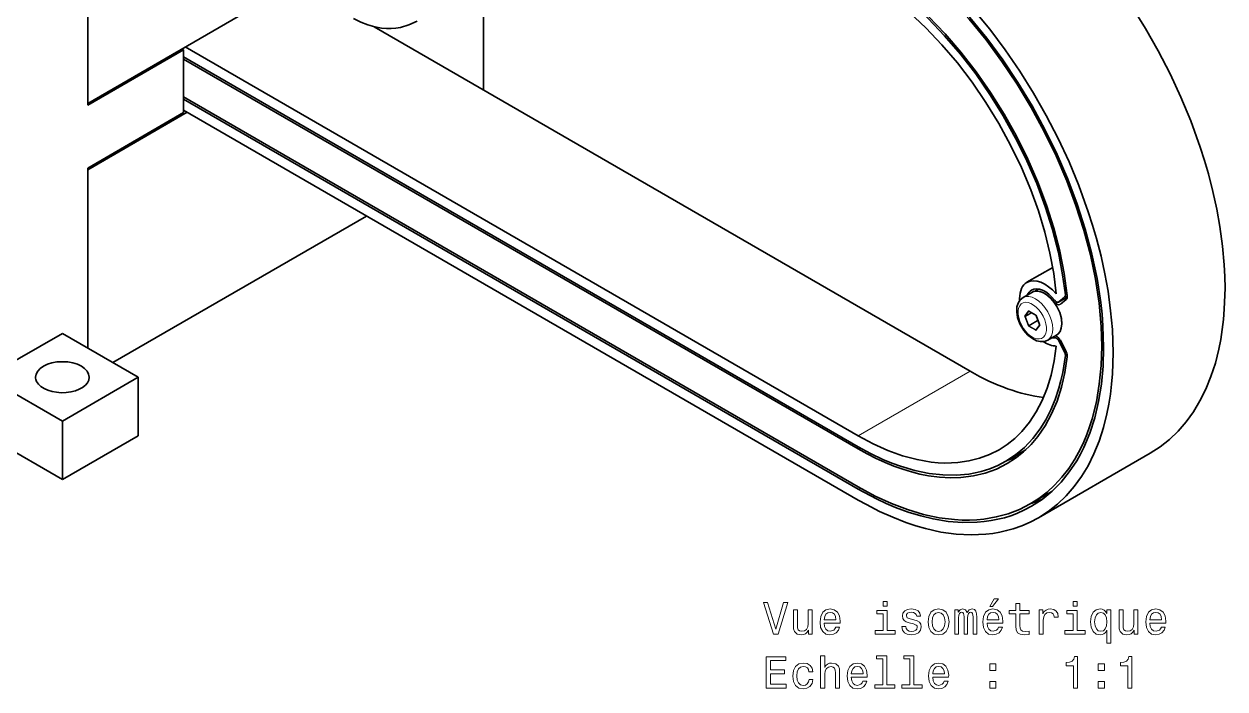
# Model space of a CAD drawing. Extents: x 146 to 1134, y 78 to 926.
# Drawn here: x 823.7 to 958.1, y 772 to 846.3 of the extents above; entities that cross this region are included whole.
import ezdxf

# ---------------------------------------------------------------- set-up
doc = ezdxf.new("R2010")
doc.units = 0

msp = doc.modelspace()

# ---------------------------------------------------------------- linework, layer by layer
at = {"color": 7, "lineweight": 35}
for p, q in [((830.84, 837.43), (830.84, 863.06)), ((830.84, 838.86), (830.84, 863.06)), ((830.84, 837.43), (854.38, 851.03)), ((862.9, 845.99), (929.54, 807.51)), ((841.76, 843.74), (917.03, 800.29)), ((917.03, 799.06), (841.55, 842.64)), ((917.03, 798.82), (841.55, 842.39)), ((828.01, 795.4), (754.61, 837.78)), ((917.03, 794.58), (841.55, 838.15)), ((917.03, 794.33), (841.55, 837.91)), ((917.03, 793.11), (841.55, 836.68)), ((862.04, 824.85), (833.67, 808.47))]:
    msp.add_line(p, q, dxfattribs=at)
at = {"color": 7, "lineweight": 35, "ltscale": 0.298895}
msp.add_line((875.1, 838.94), (875.1, 850.9), dxfattribs=at)
at = {"color": 7, "lineweight": 35, "ltscale": 0.309249}
for p, q in [((841.55, 843.41), (830.84, 837.23)), ((841.55, 836.4), (830.84, 830.21))]:
    msp.add_line(p, q, dxfattribs=at)
at = {"color": 7, "lineweight": 35, "ltscale": 0.005104}
msp.add_line((841.37, 843.52), (841.55, 843.41), dxfattribs=at)
at = {"color": 7, "lineweight": 35, "ltscale": 0.175374}
msp.add_line((841.55, 836.4), (841.55, 843.41), dxfattribs=at)
at = {"color": 7, "lineweight": 35, "ltscale": 0.035722}
for p, q in [((830.84, 837.43), (830.84, 838.86)), ((830.84, 828.58), (830.84, 830.01))]:
    msp.add_line(p, q, dxfattribs=at)
at = {"color": 7, "lineweight": 35, "ltscale": 0.005103}
for p, q in [((830.84, 837.43), (830.84, 837.23)), ((830.84, 830.21), (830.84, 830.01))]:
    msp.add_line(p, q, dxfattribs=at)
at = {"color": 7, "lineweight": 35, "ltscale": 0.321496}
msp.add_line((841.97, 836.44), (830.84, 830.01), dxfattribs=at)
at = {"color": 7, "lineweight": 35, "ltscale": 0.497688}
msp.add_line((830.84, 810.1), (830.84, 830.01), dxfattribs=at)
at = {"color": 7, "lineweight": 35, "ltscale": 0.461966}
msp.add_line((830.84, 810.1), (830.84, 828.58), dxfattribs=at)
at = {"color": 7, "lineweight": 35, "ltscale": 0.083051}
msp.add_line((938.79, 819.1), (935.91, 817.44), dxfattribs=at)
at = {"color": 7, "lineweight": 35, "ltscale": 0.028578}
for p, q in [((936.47, 816.32), (935.48, 815.74)), ((939.22, 811.55), (938.23, 810.98))]:
    msp.add_line(p, q, dxfattribs=at)
at = {"color": 7, "lineweight": 35, "ltscale": 0.013119}
msp.add_line((937.21, 816.69), (936.76, 816.43), dxfattribs=at)
at = {"color": 7, "lineweight": 35, "ltscale": 0.027687}
msp.add_line((939.45, 815.23), (940.41, 815.79), dxfattribs=at)
at = {"color": 7, "lineweight": 13, "ltscale": 0.02706}
msp.add_line((939.48, 815.25), (940.41, 815.79), dxfattribs=at)
at = {"color": 7, "lineweight": 35, "ltscale": 0.020883}
msp.add_line((939.48, 815.25), (940.12, 815.77), dxfattribs=at)
at = {"color": 7, "lineweight": 35, "ltscale": 0.020882}
msp.add_line((939.64, 815), (940.29, 815.52), dxfattribs=at)
at = {"color": 7, "lineweight": 13, "ltscale": 0.008372}
msp.add_line((940.41, 815.94), (940.12, 815.77), dxfattribs=at)
at = {"color": 7, "lineweight": 13, "ltscale": 0.005466}
msp.add_line((940.39, 816.15), (940.2, 816.04), dxfattribs=at)
at = {"color": 7, "lineweight": 13, "ltscale": 0.01686}
for p, q in [((936.05, 814.23), (935.66, 813.68)), ((936.95, 812.08), (937.33, 812.63))]:
    msp.add_line(p, q, dxfattribs=at)
at = {"color": 7, "lineweight": 13, "ltscale": 0.016861}
msp.add_line((936.11, 814.22), (935.73, 813.66), dxfattribs=at)
at = {"color": 7, "lineweight": 13, "ltscale": 0.022393}
msp.add_line((936.88, 813.79), (936.11, 814.24), dxfattribs=at)
at = {"color": 7, "lineweight": 35, "ltscale": 0.000190741}
msp.add_line((936.12, 814.22), (936.11, 814.22), dxfattribs=at)
at = {"color": 7, "lineweight": 35, "ltscale": 0.022391}
msp.add_line((936.89, 813.77), (936.12, 814.22), dxfattribs=at)
at = {"color": 7, "lineweight": 13, "ltscale": 0.004534}
msp.add_line((939.06, 815.37), (938.91, 815.28), dxfattribs=at)
at = {"color": 7, "lineweight": 13, "ltscale": 0.026804}
for p, q in [((935.66, 813.6), (936.05, 812.6)), ((937.33, 812.72), (936.95, 813.72))]:
    msp.add_line(p, q, dxfattribs=at)
at = {"color": 7, "lineweight": 13, "ltscale": 0.01948}
msp.add_line((936.4, 814.05), (935.73, 813.66), dxfattribs=at)
at = {"color": 7, "lineweight": 13, "ltscale": 0.0205}
msp.add_line((936.44, 814.03), (935.73, 813.62), dxfattribs=at)
at = {"color": 7, "lineweight": 13, "ltscale": 0.026806}
msp.add_line((935.73, 813.62), (936.11, 812.62), dxfattribs=at)
at = {"color": 7, "lineweight": 13, "ltscale": 0.027277}
msp.add_line((937.06, 813.17), (936.11, 812.62), dxfattribs=at)
at = {"color": 7, "lineweight": 13, "ltscale": 0.027278}
msp.add_line((937.09, 813.13), (936.14, 812.59), dxfattribs=at)
at = {"color": 7, "lineweight": 35, "ltscale": 0.026805}
msp.add_line((937.32, 812.72), (936.93, 813.72), dxfattribs=at)
at = {"color": 7, "lineweight": 13, "ltscale": 0.004038}
msp.add_line((937.08, 813.34), (937.11, 813.18), dxfattribs=at)
at = {"color": 7, "lineweight": 13, "ltscale": 0.002201}
msp.add_line((937.09, 813.13), (937.17, 813.1), dxfattribs=at)
at = {"color": 7, "lineweight": 13, "ltscale": 0.001008}
msp.add_line((937.11, 813.18), (937.15, 813.16), dxfattribs=at)
at = {"color": 7, "lineweight": 35, "ltscale": 0.244949}
for p, q in [((828.01, 811.73), (819.52, 806.84)), ((828.01, 811.73), (836.49, 806.84)), ((828.01, 801.94), (819.52, 806.84)), ((828.01, 801.94), (836.49, 806.84)), ((828.01, 795.4), (836.49, 800.3))]:
    msp.add_line(p, q, dxfattribs=at)
at = {"color": 7, "lineweight": 13, "ltscale": 0.022392}
for p, q in [((936.11, 812.52), (936.88, 812.08)), ((936.14, 812.59), (936.92, 812.14))]:
    msp.add_line(p, q, dxfattribs=at)
at = {"color": 7, "lineweight": 13, "ltscale": 0.001213}
msp.add_line((936.96, 812.16), (936.92, 812.14), dxfattribs=at)
at = {"color": 7, "lineweight": 35, "ltscale": 0.01686}
msp.add_line((936.94, 812.13), (937.33, 812.68), dxfattribs=at)
at = {"color": 7, "lineweight": 13, "ltscale": 0.007484}
msp.add_line((939.28, 811.4), (939.02, 811.25), dxfattribs=at)
at = {"color": 7, "lineweight": 13, "ltscale": 0.004341}
msp.add_line((939.63, 810.98), (939.48, 810.89), dxfattribs=at)
at = {"color": 7, "lineweight": 35, "ltscale": 0.035764}
for p, q in [((939.48, 810.89), (940.12, 809.62)), ((939.64, 810.96), (940.29, 809.68))]:
    msp.add_line(p, q, dxfattribs=at)
at = {"color": 7, "lineweight": 13, "ltscale": 0.00435}
msp.add_line((940.12, 809.62), (940.27, 809.71), dxfattribs=at)
at = {"color": 7, "lineweight": 13, "ltscale": 0.005617}
msp.add_line((940.2, 809.26), (940.4, 809.37), dxfattribs=at)
at = {"color": 7, "lineweight": 13, "ltscale": 0.361298}
msp.add_line((917.03, 800.29), (929.54, 807.51), dxfattribs=at)
at = {"color": 7, "lineweight": 35, "ltscale": 0.1633}
for p, q in [((836.49, 800.3), (836.49, 806.84)), ((828.01, 795.4), (828.01, 801.94))]:
    msp.add_line(p, q, dxfattribs=at)
at = {"color": 7, "lineweight": 13, "ltscale": 0.006151}
msp.add_line((917.24, 798.94), (917.03, 798.82), dxfattribs=at)
at = {"color": 7, "lineweight": 35, "ltscale": 0.064684}
msp.add_line((933.54, 797.44), (935.78, 798.73), dxfattribs=at)
at = {"color": 7, "lineweight": 35, "ltscale": 0.3613}
msp.add_line((937.18, 791.13), (949.7, 798.35), dxfattribs=at)
at = {"color": 7, "lineweight": 13, "ltscale": 0.006146}
msp.add_line((917.03, 794.33), (917.24, 794.45), dxfattribs=at)
at = {"color": 7, "lineweight": 35, "ltscale": 0.069831}
msp.add_line((938.7, 794.08), (936.28, 792.68), dxfattribs=at)
at = {"color": 7, "lineweight": 35}
for points in [[(917.03, 857.73), (918.11, 857.08), (919.18, 856.39), (920.26, 855.65), (921.33, 854.86), (923.45, 853.15), (925.53, 851.27), (927.55, 849.23), (929.51, 847.05), (931.4, 844.73), (933.2, 842.3), (934.89, 839.77), (936.48, 837.15), (937.95, 834.46), (939.28, 831.72), (940.48, 828.95), (941.53, 826.16), (942.43, 823.37), (943.18, 820.6), (943.75, 817.87), (944.16, 815.19), (944.31, 813.88), (944.41, 812.58), (944.48, 810.18)], [(917.03, 857.48), (918.1, 856.84), (919.17, 856.15), (920.24, 855.41), (921.31, 854.62), (923.42, 852.92), (925.49, 851.05), (927.51, 849.02), (929.46, 846.84), (931.33, 844.54), (933.11, 842.12), (934.8, 839.59), (936.38, 836.97), (937.84, 834.29), (939.17, 831.56), (940.36, 828.79), (941.39, 826.02), (942.28, 823.25), (943.01, 820.5), (943.57, 817.78), (943.97, 815.11), (944.11, 813.81), (944.2, 812.52), (944.27, 810.3)], [(917.03, 853.25), (918.02, 852.65), (919.02, 852), (920.02, 851.3), (921.01, 850.56), (922.97, 848.94), (924.88, 847.16), (926.74, 845.22), (928.52, 843.15), (930.22, 840.95), (931.84, 838.64), (933.34, 836.23), (934.73, 833.76), (935.99, 831.22), (937.12, 828.65), (938.09, 826.07), (938.92, 823.48), (939.58, 820.93), (940.08, 818.41), (940.41, 815.95)], [(917.03, 853), (918.02, 852.4), (919.01, 851.76), (920.01, 851.06), (921, 850.32), (922.94, 848.71), (924.85, 846.93), (926.69, 845), (928.47, 842.93), (930.17, 840.73), (931.77, 838.43), (933.26, 836.03), (934.64, 833.56), (935.89, 831.03), (937, 828.48), (937.96, 825.91), (938.77, 823.34), (939.42, 820.79), (939.9, 818.28), (940.2, 816.04)], [(939.18, 816.16), (938.9, 818.41), (938.47, 820.71), (937.9, 823.05), (937.18, 825.41), (936.33, 827.77), (935.28, 830.28), (934.08, 832.75), (932.76, 835.18), (931.32, 837.53), (929.76, 839.8), (928.12, 841.95), (926.39, 843.99), (924.6, 845.88), (922.74, 847.62), (920.84, 849.2), (919.88, 849.92), (918.91, 850.6), (917.03, 851.78)], [(929.87, 848.01), (931.76, 845.71), (933.48, 843.41), (935.1, 841.04), (936.64, 838.59), (938.07, 836.08), (939.4, 833.51), (940.61, 830.91), (941.7, 828.27), (942.77, 825.31), (943.25, 823.83), (943.68, 822.35), (944.19, 820.37), (944.62, 818.4), (944.98, 816.44), (945.27, 814.27), (945.46, 812.17), (945.52, 810.86), (945.54, 809.57)], [(947.62, 848.26), (949.15, 845.82), (950.59, 843.3), (951.91, 840.74), (953.12, 838.13), (954.22, 835.49), (955.29, 832.54), (955.76, 831.06), (956.2, 829.57), (956.71, 827.6), (957.14, 825.63), (957.49, 823.67), (957.79, 821.49), (957.97, 819.39), (958.04, 818.08), (958.06, 816.79)], [(867.68, 846.62), (866.78, 846.21), (865.82, 845.93), (865.31, 845.85), (864.79, 845.8), (864.25, 845.8), (863.7, 845.85), (862.95, 845.98), (862.17, 846.2), (861.38, 846.51), (860.58, 846.92)], [(958.06, 816.79), (957.98, 814.44), (957.89, 813.28), (957.75, 812.15), (957.58, 811.06), (957.37, 809.98), (956.98, 808.42), (956.49, 806.93), (955.92, 805.51), (955.25, 804.18), (954.52, 802.96), (953.71, 801.84), (952.81, 800.82), (951.85, 799.89), (950.81, 799.07), (949.7, 798.35)], [(935.48, 815.74), (935.16, 815.48), (934.92, 815.11), (934.79, 814.69), (934.76, 814.15), (934.86, 813.51), (934.99, 813.11)], [(939.58, 814.06), (939.22, 814.8), (938.8, 815.4), (938.31, 815.89), (937.85, 816.21), (937.38, 816.4), (937, 816.45), (936.64, 816.4), (936.47, 816.32)], [(938.23, 810.98), (937.86, 810.84), (937.42, 810.81), (936.99, 810.91), (936.51, 811.15), (936, 811.55), (935.56, 812.05), (935.16, 812.72), (934.99, 813.11)], [(939.58, 814.06), (939.76, 813.38), (939.81, 812.82), (939.75, 812.32), (939.61, 811.96), (939.39, 811.68), (939.22, 811.55)], [(932.79, 798.74), (933.69, 799.32), (934.54, 800), (935.32, 800.77), (936.18, 801.8), (936.94, 802.95), (937.6, 804.22), (938.16, 805.6), (938.61, 807.08), (938.95, 808.66), (939.18, 810.32)], [(944.27, 810.3), (944.2, 808.14), (944, 806.05), (943.67, 804.07), (943.2, 802.2), (942.92, 801.3), (942.61, 800.44), (942.26, 799.61), (941.89, 798.82), (941.27, 797.69), (940.58, 796.63), (939.82, 795.66), (939, 794.77), (938.15, 793.99), (937.24, 793.3), (936.28, 792.68)], [(944.48, 810.18), (944.42, 808.08), (944.23, 806.06), (943.92, 804.13), (943.49, 802.3), (942.94, 800.58), (942.26, 798.98), (941.88, 798.23), (941.48, 797.5), (940.64, 796.25), (939.72, 795.11), (938.71, 794.09), (937.61, 793.19), (936.43, 792.42)], [(940.2, 809.26), (939.91, 807.38), (939.71, 806.48), (939.48, 805.61), (939.06, 804.36), (938.58, 803.18), (938.02, 802.08), (937.39, 801.07), (936.56, 799.97), (935.63, 799), (934.63, 798.16), (933.54, 797.44)], [(940.41, 809.11), (940.15, 807.37), (939.76, 805.72), (939.27, 804.17), (938.66, 802.73), (937.94, 801.41), (937.12, 800.22), (936.36, 799.32), (935.53, 798.51), (934.64, 797.79), (933.69, 797.18)], [(945.54, 809.57), (945.47, 807.21), (945.37, 806.06), (945.24, 804.93), (945.06, 803.83), (944.85, 802.76), (944.46, 801.2), (943.97, 799.7), (943.4, 798.29), (942.74, 796.95), (942, 795.74), (941.19, 794.62), (940.3, 793.59), (939.33, 792.66), (938.29, 791.84), (937.18, 791.13)], [(917.03, 800.29), (918.7, 799.39), (920.35, 798.65), (921.99, 798.06), (923.61, 797.63), (925.18, 797.36), (925.96, 797.28), (926.73, 797.25), (927.47, 797.26), (928.18, 797.3), (929.42, 797.48), (930.6, 797.78), (931.72, 798.2), (932.79, 798.74)], [(933.54, 797.44), (932.66, 796.98), (931.75, 796.61), (930.79, 796.31), (930.11, 796.15), (929.42, 796.02), (927.98, 795.89), (926.49, 795.91), (924.95, 796.08), (923.37, 796.41), (921.76, 796.89), (920.78, 797.24), (919.79, 797.65), (918.41, 798.31), (917.03, 799.06)], [(933.69, 797.18), (932.5, 796.58), (931.24, 796.13), (929.91, 795.81), (928.52, 795.64), (927.34, 795.61), (926.13, 795.67), (924.88, 795.83), (923.94, 796.02), (922.98, 796.26), (922.01, 796.55), (921.03, 796.9), (920.04, 797.3), (919.05, 797.75), (918.04, 798.26), (917.03, 798.82)], [(936.28, 792.68), (935.08, 792.07), (933.8, 791.58), (932.47, 791.22), (931.08, 790.98), (930.29, 790.91), (929.49, 790.87), (928.66, 790.88), (927.81, 790.92), (926.1, 791.13), (924.35, 791.5), (922.56, 792.04), (920.74, 792.72), (918.91, 793.56), (917.03, 794.58)], [(936.43, 792.42), (935.62, 792), (934.79, 791.62), (934.09, 791.36), (933.38, 791.14), (932.64, 790.96), (931.9, 790.81), (931.13, 790.7), (930.35, 790.63), (928.75, 790.6), (927.09, 790.73), (925.4, 791.01), (924.02, 791.34), (922.62, 791.76), (921.21, 792.28), (920.14, 792.74), (919.07, 793.24), (917.03, 794.33)], [(937.18, 791.13), (936.28, 790.65), (935.34, 790.24), (934.37, 789.9), (933.63, 789.69), (932.86, 789.52), (932.08, 789.39), (931.29, 789.29), (929.66, 789.22), (927.99, 789.31), (926.28, 789.54), (924.54, 789.93), (923.46, 790.24), (922.37, 790.6), (920.9, 791.18), (919.42, 791.84), (917.94, 792.6), (917.03, 793.11)]]:
    msp.add_lwpolyline(points, dxfattribs=at)
at = {"color": 7, "lineweight": 13}
for points in [[(931.75, 781.22), (932.04, 781.22), (932.74, 782.08), (932.25, 782.08)], [(908.68, 781.65), (907.81, 778.67), (906.9, 781.65), (906.42, 781.65), (907.55, 778.14), (908.06, 778.14), (909.16, 781.65)], [(911.89, 780.85), (911.44, 780.85), (911.44, 779.29), (911.39, 778.93), (911.24, 778.66), (911.02, 778.5), (910.72, 778.45), (910.48, 778.49), (910.33, 778.61), (910.25, 778.82), (910.23, 779.11), (910.23, 780.85), (909.78, 780.85), (909.78, 779.07), (909.8, 778.71), (909.89, 778.42), (910.19, 778.14), (910.65, 778.05), (910.91, 778.08), (911.12, 778.17), (911.31, 778.33), (911.46, 778.56), (911.46, 778.14), (911.89, 778.14)], [(913.22, 779.37), (915, 779.37), (915, 779.58), (914.92, 780.16), (914.7, 780.59), (914.35, 780.85), (913.88, 780.95), (913.42, 780.85), (913.07, 780.57), (912.84, 780.11), (912.76, 779.5), (912.83, 778.88), (913.06, 778.43), (913.41, 778.14), (913.86, 778.05), (914.26, 778.11), (914.58, 778.29), (914.82, 778.56), (914.95, 778.92), (914.51, 778.92), (914.42, 778.72), (914.29, 778.57), (913.92, 778.45), (913.63, 778.5), (913.41, 778.68), (913.27, 778.97), (913.22, 779.35)], [(913.22, 779.74), (913.28, 780.09), (913.41, 780.35), (913.62, 780.5), (913.89, 780.56), (914.16, 780.5), (914.37, 780.35), (914.49, 780.09), (914.54, 779.74)], [(920.26, 778.52), (920.26, 780.76), (919.12, 780.76), (919.12, 780.38), (919.82, 780.38), (919.82, 778.52), (918.91, 778.52), (918.91, 778.14), (921.18, 778.14), (921.18, 778.52)], [(920.28, 781.77), (919.81, 781.77), (919.81, 781.26), (920.28, 781.26)], [(923.27, 779.72), (922.84, 779.82), (922.52, 779.94), (922.42, 780.18), (922.45, 780.34), (922.55, 780.46), (922.72, 780.54), (922.97, 780.57), (923.21, 780.54), (923.39, 780.45), (923.51, 780.31), (923.57, 780.13), (924, 780.13), (924, 780.14), (923.92, 780.47), (923.72, 780.73), (923.39, 780.89), (922.97, 780.95), (922.54, 780.89), (922.23, 780.72), (922.03, 780.47), (921.97, 780.16), (922.02, 779.86), (922.16, 779.65), (922.39, 779.5), (922.73, 779.39), (923.22, 779.27), (923.53, 779.14), (923.61, 779.04), (923.64, 778.89), (923.59, 778.7), (923.47, 778.56), (923.27, 778.47), (923.01, 778.44), (922.73, 778.47), (922.53, 778.58), (922.4, 778.75), (922.34, 778.99), (921.91, 778.99), (921.98, 778.58), (922.19, 778.29), (922.52, 778.11), (922.97, 778.05), (923.44, 778.11), (923.79, 778.29), (924, 778.57), (924.08, 778.94), (924.02, 779.26), (923.87, 779.48), (923.61, 779.62)], [(924.85, 779.5), (924.93, 778.88), (925.16, 778.43), (925.53, 778.14), (926.02, 778.05), (926.51, 778.14), (926.88, 778.42), (927.11, 778.88), (927.2, 779.5), (927.11, 780.11), (926.88, 780.57), (926.51, 780.85), (926.02, 780.95), (925.53, 780.85), (925.16, 780.57), (924.93, 780.11)], [(925.3, 779.5), (925.35, 779.96), (925.49, 780.28), (925.71, 780.48), (926.02, 780.56), (926.32, 780.48), (926.55, 780.29), (926.69, 779.96), (926.74, 779.5), (926.69, 779.04), (926.55, 778.71), (926.32, 778.51), (926.02, 778.44), (925.71, 778.51), (925.49, 778.71), (925.35, 779.04)], [(927.84, 778.14), (928.25, 778.14), (928.25, 779.96), (928.27, 780.23), (928.35, 780.42), (928.46, 780.54), (928.61, 780.59), (928.73, 780.55), (928.82, 780.44), (928.86, 780.27), (928.87, 780.05), (928.87, 778.14), (929.25, 778.14), (929.25, 779.96), (929.28, 780.22), (929.36, 780.42), (929.48, 780.54), (929.63, 780.59), (929.75, 780.55), (929.83, 780.44), (929.88, 780.05), (929.88, 778.14), (930.29, 778.14), (930.29, 780.02), (930.26, 780.4), (930.18, 780.7), (930.02, 780.88), (929.76, 780.95), (929.45, 780.85), (929.21, 780.56), (929.03, 780.84), (928.71, 780.95), (928.43, 780.85), (928.23, 780.57), (928.23, 780.85), (927.84, 780.85)], [(931.44, 779.37), (933.21, 779.37), (933.22, 779.58), (933.14, 780.16), (932.92, 780.59), (932.56, 780.85), (932.09, 780.95), (931.63, 780.85), (931.28, 780.57), (931.05, 780.11), (930.97, 779.5), (931.05, 778.88), (931.28, 778.43), (931.62, 778.14), (932.08, 778.05), (932.47, 778.11), (932.79, 778.29), (933.03, 778.56), (933.17, 778.92), (932.73, 778.92), (932.64, 778.72), (932.51, 778.57), (932.13, 778.45), (931.85, 778.5), (931.63, 778.68), (931.49, 778.97), (931.44, 779.35)], [(931.44, 779.74), (931.49, 780.09), (931.63, 780.35), (931.84, 780.5), (932.11, 780.56), (932.38, 780.5), (932.58, 780.35), (932.71, 780.09), (932.75, 779.74)], [(934.68, 780.38), (934.68, 779.03), (934.71, 778.59), (934.85, 778.29), (935.13, 778.11), (935.61, 778.05), (936.14, 778.07), (936.14, 778.46), (935.75, 778.43), (935.41, 778.47), (935.22, 778.59), (935.14, 778.81), (935.12, 779.1), (935.12, 780.38), (936.14, 780.38), (936.14, 780.76), (935.12, 780.76), (935.12, 781.55), (934.68, 781.55), (934.68, 780.76), (933.91, 780.76), (933.91, 780.38)], [(937.29, 778.14), (937.73, 778.14), (937.73, 779.69), (937.78, 780.07), (937.91, 780.33), (938.14, 780.49), (938.43, 780.55), (938.65, 780.51), (938.82, 780.41), (938.92, 780.24), (938.96, 780.01), (939.41, 780.01), (939.35, 780.42), (939.18, 780.71), (938.9, 780.89), (938.52, 780.95), (938.27, 780.91), (938.04, 780.81), (937.85, 780.64), (937.69, 780.4), (937.69, 780.85), (937.29, 780.85)], [(941.51, 778.52), (941.51, 780.76), (940.37, 780.76), (940.37, 780.38), (941.07, 780.38), (941.07, 778.52), (940.16, 778.52), (940.16, 778.14), (942.43, 778.14), (942.43, 778.52)], [(941.53, 781.77), (941.06, 781.77), (941.06, 781.26), (941.53, 781.26)], [(944.86, 780.43), (944.7, 780.66), (944.53, 780.82), (944.32, 780.91), (944.08, 780.95), (943.65, 780.85), (943.32, 780.57), (943.1, 780.11), (943.03, 779.5), (943.1, 778.89), (943.32, 778.43), (943.65, 778.14), (944.08, 778.05), (944.32, 778.08), (944.52, 778.16), (944.7, 778.32), (944.86, 778.56), (944.86, 777.1), (945.3, 777.1), (945.3, 780.85), (944.86, 780.85)], [(943.48, 779.5), (943.53, 779.95), (943.67, 780.28), (943.88, 780.48), (944.16, 780.55), (944.45, 780.48), (944.67, 780.28), (944.8, 779.96), (944.85, 779.5), (944.8, 779.04), (944.67, 778.71), (944.45, 778.51), (944.16, 778.45), (943.88, 778.51), (943.67, 778.71), (943.53, 779.05)], [(948.32, 780.85), (947.87, 780.85), (947.87, 779.29), (947.82, 778.93), (947.68, 778.66), (947.45, 778.5), (947.15, 778.45), (946.92, 778.49), (946.76, 778.61), (946.68, 778.82), (946.66, 779.11), (946.66, 780.85), (946.21, 780.85), (946.21, 779.07), (946.23, 778.71), (946.33, 778.42), (946.62, 778.14), (947.09, 778.05), (947.34, 778.08), (947.56, 778.17), (947.74, 778.33), (947.89, 778.56), (947.89, 778.14), (948.32, 778.14)], [(949.65, 779.37), (951.43, 779.37), (951.43, 779.58), (951.35, 780.16), (951.13, 780.59), (950.78, 780.85), (950.31, 780.95), (949.85, 780.85), (949.5, 780.57), (949.27, 780.11), (949.19, 779.5), (949.27, 778.88), (949.49, 778.43), (949.84, 778.14), (950.29, 778.05), (950.69, 778.11), (951.01, 778.29), (951.25, 778.56), (951.38, 778.92), (950.95, 778.92), (950.85, 778.72), (950.72, 778.57), (950.35, 778.45), (950.06, 778.5), (949.85, 778.68), (949.7, 778.97), (949.65, 779.35)], [(949.65, 779.74), (949.71, 780.09), (949.85, 780.35), (950.05, 780.5), (950.32, 780.56), (950.59, 780.5), (950.8, 780.35), (950.92, 780.09), (950.97, 779.74)], [(906.75, 772.1), (908.97, 772.1), (908.97, 772.52), (907.21, 772.52), (907.21, 773.71), (908.77, 773.71), (908.77, 774.13), (907.21, 774.13), (907.21, 775.17), (908.92, 775.17), (908.92, 775.6), (906.75, 775.6)], [(912.83, 772.1), (913.28, 772.1), (913.28, 773.66), (913.32, 774.02), (913.47, 774.28), (913.7, 774.44), (914, 774.5), (914.24, 774.45), (914.39, 774.32), (914.47, 774.09), (914.49, 773.79), (914.49, 772.1), (914.94, 772.1), (914.94, 773.88), (914.92, 774.24), (914.83, 774.53), (914.53, 774.81), (914.06, 774.9), (913.81, 774.87), (913.59, 774.77), (913.41, 774.62), (913.28, 774.41), (913.28, 775.72), (912.83, 775.72)], [(919.79, 775.35), (919.79, 772.47), (918.88, 772.47), (918.88, 772.1), (921.14, 772.1), (921.14, 772.47), (920.23, 772.47), (920.23, 775.72), (919.09, 775.72), (919.09, 775.35)], [(922.82, 775.35), (922.82, 772.47), (921.91, 772.47), (921.91, 772.1), (924.18, 772.1), (924.18, 772.47), (923.27, 772.47), (923.27, 775.72), (922.13, 775.72), (922.13, 775.35)], [(941.11, 772.1), (941.57, 772.1), (941.57, 775.62), (941.23, 775.62), (941.14, 775.32), (940.95, 775.11), (940.68, 774.99), (940.29, 774.95), (940.29, 774.59), (941.11, 774.59)], [(947.18, 772.1), (947.64, 772.1), (947.64, 775.62), (947.3, 775.62), (947.21, 775.32), (947.03, 775.11), (946.75, 774.99), (946.37, 774.95), (946.37, 774.59), (947.18, 774.59)], [(911.52, 773.91), (911.96, 773.91), (911.87, 774.31), (911.65, 774.63), (911.32, 774.83), (910.88, 774.9), (910.39, 774.8), (910.02, 774.52), (909.79, 774.06), (909.71, 773.44), (909.79, 772.83), (910.01, 772.38), (910.37, 772.1), (910.86, 772), (911.3, 772.08), (911.63, 772.29), (911.87, 772.62), (911.97, 773.07), (911.54, 773.07), (911.47, 772.78), (911.33, 772.57), (911.12, 772.44), (910.88, 772.4), (910.57, 772.47), (910.35, 772.67), (910.21, 773), (910.17, 773.46), (910.21, 773.91), (910.35, 774.24), (910.58, 774.44), (910.88, 774.51), (911.14, 774.47), (911.34, 774.35), (911.47, 774.16)], [(916.26, 773.32), (918.03, 773.32), (918.04, 773.53), (917.96, 774.11), (917.74, 774.54), (917.38, 774.81), (916.91, 774.9), (916.45, 774.8), (916.1, 774.52), (915.87, 774.06), (915.79, 773.45), (915.87, 772.83), (916.1, 772.38), (916.44, 772.1), (916.9, 772), (917.29, 772.07), (917.61, 772.24), (917.85, 772.51), (917.99, 772.87), (917.55, 772.87), (917.46, 772.67), (917.33, 772.52), (916.95, 772.4), (916.67, 772.46), (916.45, 772.63), (916.31, 772.92), (916.26, 773.31)], [(916.26, 773.7), (916.31, 774.04), (916.45, 774.3), (916.66, 774.46), (916.93, 774.51), (917.2, 774.46), (917.4, 774.3), (917.53, 774.04), (917.57, 773.7)], [(925.37, 773.32), (927.14, 773.32), (927.15, 773.53), (927.07, 774.11), (926.84, 774.54), (926.49, 774.81), (926.02, 774.9), (925.56, 774.8), (925.21, 774.52), (924.98, 774.06), (924.9, 773.45), (924.98, 772.83), (925.2, 772.38), (925.55, 772.1), (926.01, 772), (926.4, 772.07), (926.72, 772.24), (926.96, 772.51), (927.1, 772.87), (926.66, 772.87), (926.57, 772.67), (926.43, 772.52), (926.06, 772.4), (925.77, 772.46), (925.56, 772.63), (925.42, 772.92), (925.37, 773.31)], [(925.37, 773.7), (925.42, 774.04), (925.56, 774.3), (925.76, 774.46), (926.04, 774.51), (926.3, 774.46), (926.51, 774.3), (926.64, 774.04), (926.68, 773.7)], [(931.75, 774.05), (932.44, 774.05), (932.44, 774.81), (931.75, 774.81)], [(943.89, 774.05), (944.59, 774.05), (944.59, 774.81), (943.89, 774.81)], [(931.75, 772.1), (932.44, 772.1), (932.44, 772.85), (931.75, 772.85)], [(943.89, 772.1), (944.59, 772.1), (944.59, 772.85), (943.89, 772.85)]]:
    msp.add_lwpolyline(points, close=True, dxfattribs=at)
at = {"color": 7, "lineweight": 35}
for centre, radius, start, end in [((939.03, 815.61), 3.95, 180.0263, 183.0677), ((936.83, 813.68), 0.106, 19.8785, 55.2989), ((937.26, 812.69), 0.0644, 352.3851, 24.9944), ((930.42, 808.64), 11.56, 286.8618, 292.6977), ((932.24, 805.47), 13.39, 287.8089, 293.7258)]:
    msp.add_arc(centre, radius, start, end, dxfattribs=at)
at = {"color": 7, "lineweight": 13}
for centre, radius, start, end in [((934.74, 812.87), 2.34, 7.2735, 22.4312), ((937.01, 813.2), 0.104, 320.8028, 349.2229)]:
    msp.add_arc(centre, radius, start, end, dxfattribs=at)
at = {"color": 7, "lineweight": 35}
for centre, major_axis, ratio, start_param, end_param in [((937.92, 813.97), (2.01, -3.47), 0.576826, 3.140929, 3.925624), ((937.91, 813.97), (2, -3.46), 0.57735, 1.889741, 3.141355), ((937.91, 813.97), (1.5, -2.6), 0.57735, 1.806661, 3.141695), ((937.91, 813.97), (1.5, -2.6), 0.57735, 3.141695, 3.552734), ((937.91, 813.97), (-1.35, 2.34), 0.57735, 4.948253, 5.734236), ((939.85, 816.19), (-0.25, 0.433), 0.57735, 3.234109, 4.052267), ((939.85, 816.19), (-0.4, 0.693), 0.57735, 3.234109, 4.052267), ((939.2, 815.67), (-0.4, 0.693), 0.57735, 1.806661, 3.141594), ((939.2, 815.67), (0.25, -0.433), 0.57735, 4.948253, 5.647578), ((939.2, 815.67), (-0.25, 0.433), 0.57735, 2.505986, 3.141594), ((939.2, 815.67), (-0.25, 0.433), 0.57735, 3.141594, 3.234109), ((939.2, 815.67), (-0.4, 0.693), 0.57735, 3.141594, 3.234109), ((939.2, 810.79), (-0.4, 0.693), 0.57735, 4.619872, 5.667472), ((937.91, 813.97), (2, -3.46), 0.577501, 5.434016, 5.963929), ((937.91, 813.97), (1.5, -2.6), 0.57735, 5.872046, 6.047321), ((939.2, 810.79), (0.25, -0.433), 0.57735, 2.206428, 2.905728), ((939.2, 810.79), (-0.25, 0.433), 0.57735, 4.619872, 5.34802), ((939.85, 809.52), (-0.25, 0.433), 0.57735, 3.801717, 4.619872), ((939.85, 809.52), (-0.4, 0.693), 0.57735, 3.801717, 4.619872), ((828.01, 806.84), (-3, 0), 0.57735, 3.141564, 6.283156), ((927.87, 841.24), (16.78, -35.65), 0.534633, 5.627386, 5.961367), ((828.01, 806.84), (-3, 0), 0.57735, 6.283156, 6.568583), ((828.01, 806.84), (-3, 0), 0.57735, 0.285398, 3.141564)]:
    msp.add_ellipse(centre, major_axis=major_axis, ratio=ratio, start_param=start_param, end_param=end_param, dxfattribs=at)
at = {"color": 7, "lineweight": 13}
for centre, major_axis, ratio, start_param, end_param in [((936.85, 813.36), (-1.38, 2.38), 0.57735, 3.141622, 6.283214), ((937.84, 813.93), (-1.38, 2.38), 0.57735, 3.141622, 6.283214), ((936.5, 813.16), (-1.12, 1.95), 0.57735, 4.426991, 10.710176), ((936.11, 814.16), (-0.05, 0.0866), 0.57735, 5.497787, 6.544985), ((936.08, 814.25), (-0.0409, 0.0287), 0.788675, 1.219917, 2.790713), ((936.14, 814.26), (0.025, 0.0433), 0.57735, 2.356194, 3.141593), ((935.72, 813.61), (-0.05, 0.0866), 0.57735, 0.261799, 1.308997), ((935.7, 813.7), (-0.0409, 0.0287), 0.788675, 1.219917, 2.790713), ((935.7, 813.62), (-0.0466, -0.0181), 0.211325, 0.631914, 2.202711), ((935.76, 813.63), (-0.025, 0.0433), 0.57735, 0.261799, 1.308997), ((936.88, 813.71), (-0.05, 0.0866), 0.57735, 4.45059, 5.497787), ((936.92, 813.81), (0.025, 0.0433), 0.57735, 2.356194, 3.141593), ((936.98, 813.74), (0.0466, 0.0181), 0.211325, 3.141593, 3.773507), ((937.09, 813.17), (-0.0495, -0.0072), 0.042906, 4.250387, 5.373351), ((937.09, 813.17), (-0.025, 0.0433), 0.57735, 1.308997, 2.356194), ((936.08, 812.62), (-0.0466, -0.0181), 0.211325, 0.631914, 2.202711), ((936.11, 812.61), (-0.05, 0.0866), 0.57735, 1.308997, 2.356194), ((936.14, 812.63), (-0.025, 0.0433), 0.57735, 1.308997, 2.356194), ((936.14, 812.54), (-0.025, -0.0433), 0.57735, 3.926991, 5.497787), ((936.92, 812.1), (-0.025, -0.0433), 0.57735, 3.926991, 5.497787), ((936.88, 812.16), (-0.05, 0.0866), 0.57735, 2.356194, 3.403392), ((936.92, 812.18), (-0.025, 0.0433), 0.57735, 2.356194, 3.04319), ((936.98, 812.1), (0.0409, -0.0287), 0.788675, 3.141471, 4.36151), ((937.37, 812.74), (0.0466, 0.0181), 0.211325, 3.141593, 3.773507), ((937.37, 812.65), (0.0409, -0.0287), 0.788675, 3.141471, 4.36151), ((937.27, 812.71), (-0.05, 0.0866), 0.57735, 3.403392, 4.45059)]:
    msp.add_ellipse(centre, major_axis=major_axis, ratio=ratio, start_param=start_param, end_param=end_param, dxfattribs=at)

doc.saveas('drawing.dxf')
